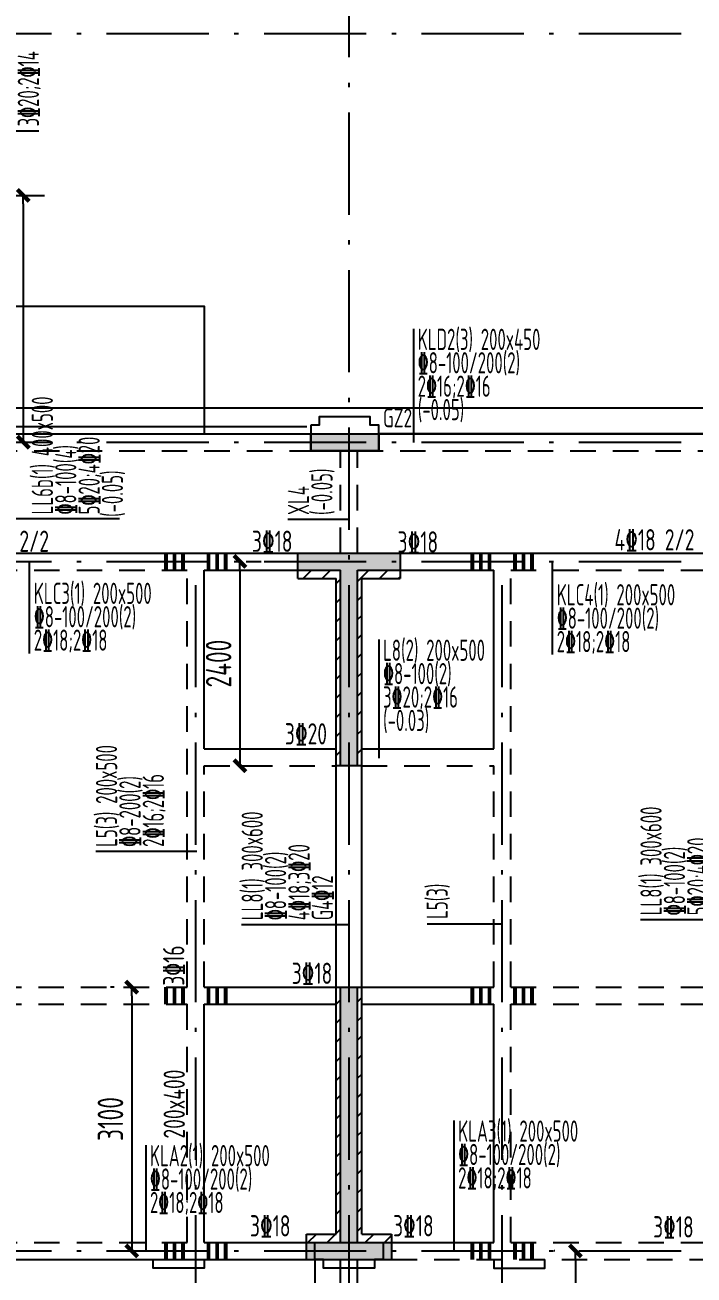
# Model space of a CAD drawing. Extents: x 580289 to 1106878, y -144605 to 78052.
# Drawn here: x 772405 to 780266, y -28555 to -13871 of the extents above; entities that cross this region are included whole.
import ezdxf

# ---------------------------------------------------------------- set-up
doc = ezdxf.new("R2010")
doc.units = 0
doc.header["$LTSCALE"] = 100
doc.linetypes.add('2', pattern=[18.5, 12, -3, 0.5, -3])
doc.linetypes.add('3', pattern=[5, 3, -2])
doc.layers.get('0').update_dxf_attribs({"linetype": 'CONTINUOUS'})
doc.layers.get('Defpoints').update_dxf_attribs({"linetype": 'CONTINUOUS'})
for name, color, linetype in [('COLU', 7, 'CONTINUOUS'), ('DIM', 3, 'CONTINUOUS'), ('HATCH', 254, 'CONTINUOUS'), ('WINDOW', 4, 'CONTINUOUS'), ('xj', 6, 'CONTINUOUS'), ('垂直标注', 2, 'CONTINUOUS'), ('构造柱', 7, 'CONTINUOUS'), ('梁', 4, 'CONTINUOUS'), ('梁原位标注', 7, 'CONTINUOUS'), ('梁虚线', 134, '3'), ('次梁箍筋', 1, 'CONTINUOUS'), ('水平标注', 2, 'CONTINUOUS'), ('网格', 253, '2')]:
    doc.layers.add(name, color=color, linetype=linetype)
doc.layers.add('建筑看线', color=75, linetype='CONTINUOUS', lineweight=15)
doc.styles.get("Standard").update_dxf_attribs({"font": 'tssdeng.shx', "width": 0.7, "bigfont": 'tssdchn.shx'})
doc.styles.add('TSSD_Dimension', font='Tssdeng.shx', dxfattribs={"width": 0.7, "bigfont": 'tssdchn.shx'})
doc.dimstyles.new('TSSD_100_100$0', dxfattribs={"dimtxt": 300, "dimasz": 100, "dimexe": 250, "dimexo": 250, "dimgap": 100, "dimtad": 1, "dimdec": 0, "dimzin": 0, "dimdsep": 46, "dimtxsty": 'TSSD_Dimension', "dimblk": '_TSDBK', "dimblk1": '_TSDBK', "dimblk2": '_TSDBK', "dimsah": 1, "dimcen": 0, "dimclrt": 7, "dimadec": 0, "dimazin": 0, "dimtfac": 1, "dimtdec": 0, "dimtix": 1, "dimtmove": 2, "dimatfit": 3, "dimldrblk": '_TSDBK', "dimfxl": 1, "dimtolj": 1, "dimtzin": 0, "dimarcsym": 0})

# ---------------------------------------------------------------- blocks, each defined once
blk = doc.blocks.new('_TSDBK')
blk.add_line((-1, 0), (0, 0))
at = {"const_width": 0.5}
blk.add_lwpolyline([(-0.7, -0.7), (0.7, 0.7)], dxfattribs=at)
blk = doc.blocks.new('*D1411')
at = {"layer": 'Defpoints', "color": 0}
for p in [(771812, -15873), (771812, -18772), (772384, -18772)]:
    blk.add_point(p, dxfattribs=at)
at = {"layer": 'DIM', "color": 0, "lineweight": -2}
for p, q in [((772062, -15873), (772634, -15873)), ((772384, -15973), (772384, -18672)), ((772062, -18772), (772634, -18772))]:
    blk.add_line(p, q, dxfattribs=at)
at = {"layer": 'DIM', "color": 0, "lineweight": -2, "xscale": 100, "yscale": 100, "zscale": 100}
for p, rotation in [((772384, -15873), 90), ((772384, -18772), 270)]:
    blk.add_blockref('_TSDBK', p, dxfattribs=dict(at, rotation=rotation))
at = {"layer": 'DIM', "color": 7, "insert": (772134, -17322), "char_height": 300, "attachment_point": 5, "rotation": 90, "style": 'TSSD_Dimension'}
blk.add_mtext('\\A1;2900', dxfattribs=at)
blk = doc.blocks.new('*D1416')
at = {"layer": 'Defpoints', "color": 0}
for p in [(778879, -28273), (778872, -30474), (778879, -30474)]:
    blk.add_point(p, dxfattribs=at)
at = {"layer": 'DIM', "color": 0, "lineweight": -2}
for p, q in [((778629, -28273), (778622, -28273)), ((778872, -28373), (778872, -30374)), ((778629, -30474), (778622, -30474))]:
    blk.add_line(p, q, dxfattribs=at)
at = {"layer": 'DIM', "color": 0, "lineweight": -2, "xscale": 100, "yscale": 100, "zscale": 100}
for p, rotation in [((778872, -28273), 90), ((778872, -30474), 270)]:
    blk.add_blockref('_TSDBK', p, dxfattribs=dict(at, rotation=rotation))
at = {"layer": 'DIM', "color": 7, "insert": (778622, -29373), "char_height": 300, "attachment_point": 5, "rotation": 90, "style": 'TSSD_Dimension'}
blk.add_mtext('\\A1;\\A1;2200', dxfattribs=at)
blk = doc.blocks.new('*D1423')
at = {"layer": 'Defpoints', "color": 0}
for p in [(773702, -25174), (773602, -28273), (773659, -28273)]:
    blk.add_point(p, dxfattribs=at)
at = {"layer": 'DIM', "color": 0, "lineweight": -2}
for p, q in [((773452, -25174), (773409, -25174)), ((773659, -25274), (773659, -28173)), ((773852, -28273), (773909, -28273))]:
    blk.add_line(p, q, dxfattribs=at)
at = {"layer": 'DIM', "color": 0, "lineweight": -2, "xscale": 100, "yscale": 100, "zscale": 100}
for p, rotation in [((773659, -25174), 90), ((773659, -28273), 270)]:
    blk.add_blockref('_TSDBK', p, dxfattribs=dict(at, rotation=rotation))
at = {"layer": 'DIM', "color": 7, "insert": (773409, -26723), "char_height": 300, "attachment_point": 5, "rotation": 90, "style": 'TSSD_Dimension'}
blk.add_mtext('\\A1;3100', dxfattribs=at)
blk = doc.blocks.new('*D1424')
at = {"layer": 'Defpoints', "color": 0}
for p in [(774755, -20173), (774665, -22574), (774930, -22574)]:
    blk.add_point(p, dxfattribs=at)
at = {"layer": 'DIM', "color": 0, "lineweight": -2}
for p, q in [((775005, -20173), (775180, -20173)), ((774930, -20273), (774930, -22474)), ((774915, -22574), (775180, -22574))]:
    blk.add_line(p, q, dxfattribs=at)
at = {"layer": 'DIM', "color": 0, "lineweight": -2, "xscale": 100, "yscale": 100, "zscale": 100}
for p, rotation in [((774930, -20173), 90), ((774930, -22574), 270)]:
    blk.add_blockref('_TSDBK', p, dxfattribs=dict(at, rotation=rotation))
at = {"layer": 'DIM', "color": 7, "insert": (774680, -21373), "char_height": 300, "attachment_point": 5, "rotation": 90, "style": 'TSSD_Dimension'}
blk.add_mtext('\\A1;2400', dxfattribs=at)

msp = doc.modelspace()

# ---------------------------------------------------------------- hatches: boundary and pattern name
at = {"layer": 'COLU'}
h = msp.add_hatch(dxfattribs=at)
h.set_pattern_fill('ANSI31', color=256, scale=50, style=0)
h.set_pattern_definition([(45, (468435.66, 91767.74), (-112.2532, 112.2532), [])])
h.paths.add_polyline_path([(808211.9, -14874), (808211.9, -14974), (809611.9, -14974), (809611.9, -15574), (809711.9, -15574), (809711.9, -14874)])
h.paths.add_polyline_path([(809711.9, -20074), (810311.9, -20074), (810311.9, -19374), (810211.9, -19374), (810211.9, -19974), (809611.9, -19974), (809611.9, -22974), (809011.9, -22974), (809011.9, -23074), (809711.9, -23074)])
h.paths.add_polyline_path([(805111.9, -22174), (805211.9, -22174), (805211.9, -20374), (805711.9, -20374), (805711.9, -20274), (805111.9, -20274)])
h.paths.add_polyline_path([(805311.9, -22474), (805311.9, -23274), (805411.9, -23274), (805411.9, -22374), (804911.9, -22374), (804911.9, -22474)])
h.paths.add_polyline_path([(809911.9, -28374), (809911.9, -27774), (809311.9, -27774), (809311.9, -28374)])
h.paths.add_polyline_path([(809311.9, -34374), (809311.9, -34974), (809911.9, -34974), (809911.9, -34374)])
h.paths.add_polyline_path([(805211.9, -34974), (805811.9, -34974), (805811.9, -34374), (805211.9, -34374)])
h.paths.add_polyline_path([(800111.9, -34374), (800111.9, -34974), (800711.9, -34974), (800711.9, -34374)])
h.paths.add_polyline_path([(800111.9, -25174), (800061.9, -25174), (800061.9, -28074), (799611.3, -28074), (799611.3, -28174), (800111.9, -28174)])
h.paths.add_polyline_path([(800361.9, -28074), (800361.9, -25174), (800311.9, -25174), (800311.9, -28174), (800811.9, -28174), (800811.9, -28074)])
h.paths.add_polyline_path([(795561.9, -28074), (795561.9, -25174), (795511.9, -25174), (795511.9, -28174), (795911.9, -28174), (795911.9, -28074)])
h.paths.add_polyline_path([(794911.9, -28074), (794911.9, -28174), (795311.9, -28174), (795311.9, -25174), (795261.9, -25174), (795261.9, -28074)])
h.paths.add_polyline_path([(790511.9, -25174), (790461.9, -25174), (790461.9, -28074), (790011.9, -28074), (790011.9, -28174), (790511.9, -28174)])
h.paths.add_polyline_path([(791211.9, -28174), (791211.9, -28074), (790761.9, -28074), (790761.9, -25174), (790711.9, -25174), (790711.9, -28174)])
h.paths.add_polyline_path([(786311.9, -28174), (786311.9, -28074), (785961.9, -28074), (785961.9, -25174), (785911.9, -25174), (785911.9, -28174)])
h.paths.add_polyline_path([(785711.9, -28174), (785711.9, -25174), (785661.9, -25174), (785661.9, -28074), (785311.9, -28074), (785311.9, -28174)])
h.paths.add_polyline_path([(780411.9, -28074), (780411.9, -28174), (780911.9, -28174), (780911.9, -25174), (780861.9, -25174), (780861.9, -28074)])
h.paths.add_polyline_path([(781161.9, -28074), (781161.9, -25174), (781111.9, -25174), (781111.9, -28174), (781611.9, -28174), (781611.9, -28074)])
h.paths.add_polyline_path([(776111.9, -28174), (776111.9, -25174), (776061.9, -25174), (776061.9, -28074), (775711.9, -28074), (775711.9, -28174)])
h.paths.add_polyline_path([(776361.9, -28074), (776361.9, -25174), (776311.9, -25174), (776311.9, -28174), (776711.9, -28174), (776711.9, -28074)])
h.paths.add_polyline_path([(771311.9, -28174), (771311.9, -25174), (771261.9, -25174), (771261.9, -28074), (770811.9, -28074), (770811.9, -28174)])
h.paths.add_polyline_path([(772011.9, -28174), (772011.9, -28074), (771561.9, -28074), (771561.9, -25174), (771511.9, -25174), (771511.9, -28174)])
h.paths.add_polyline_path([(770811.9, -20274), (770811.9, -20374), (771261.9, -20374), (771261.9, -22474), (771311.9, -22474), (771311.9, -20274)])
h.paths.add_polyline_path([(771511.9, -20274), (771511.9, -22474), (771561.9, -22474), (771561.9, -20374), (772011.9, -20374), (772011.9, -20274)])
h.paths.add_polyline_path([(775611.9, -20274), (775611.9, -20374), (776061.9, -20374), (776061.9, -22574), (776111.9, -22574), (776111.9, -20274)])
h.paths.add_polyline_path([(776811.9, -20374), (776811.9, -20274), (776311.9, -20274), (776311.9, -22574), (776361.9, -22574), (776361.9, -20374)])
h.paths.add_polyline_path([(781611.9, -20374), (781611.9, -20274), (781111.9, -20274), (781111.9, -22474), (781161.9, -22474), (781161.9, -20374)])
h.paths.add_polyline_path([(780411.9, -20274), (780411.9, -20374), (780861.9, -20374), (780861.9, -22474), (780911.9, -22474), (780911.9, -20274)])
h.paths.add_polyline_path([(784461.9, -20274), (784361.9, -20274), (784361.9, -20374), (785661.9, -20374), (785661.9, -22574), (785711.9, -22574), (785711.9, -20274)])
h.paths.add_polyline_path([(785911.9, -20274), (785911.9, -22574), (785961.9, -22574), (785961.9, -20374), (787261.9, -20374), (787261.9, -20274)])
h.paths.add_polyline_path([(791211.9, -20374), (791211.9, -20274), (790711.9, -20274), (790711.9, -22474), (790761.9, -22474), (790761.9, -20374)])
h.paths.add_polyline_path([(790511.9, -20274), (790011.9, -20274), (790011.9, -20374), (790461.9, -20374), (790461.9, -22474), (790511.9, -22474)])
h.paths.add_polyline_path([(796011.9, -20374), (796011.9, -20274), (795511.9, -20274), (795511.9, -22574), (795561.9, -22574), (795561.9, -20374)])
h.paths.add_polyline_path([(794811.9, -20274), (794811.9, -20374), (795261.9, -20374), (795261.9, -22574), (795311.9, -22574), (795311.9, -20274)])
h.paths.add_polyline_path([(800311.9, -22474), (800361.9, -22474), (800361.9, -20374), (800811.9, -20374), (800811.9, -20274), (800311.9, -20274)])
h.paths.add_polyline_path([(799611.9, -20274), (799611.9, -20374), (800061.9, -20374), (800061.9, -22474), (800111.9, -22474), (800111.9, -20274)])
h.paths.add_polyline_path([(761911.9, -14874), (761911.9, -15574), (762011.9, -15574), (762011.9, -14974), (763411.9, -14974), (763411.9, -14874)])
h.paths.add_polyline_path([(761411.9, -19974), (761411.9, -19374), (761311.9, -19374), (761311.9, -20074), (761911.9, -20074), (761911.9, -23074), (762611.9, -23074), (762611.9, -22974), (762011.9, -22974), (762011.9, -19974)])
h.paths.add_polyline_path([(766411.9, -22174), (766511.9, -22174), (766511.9, -20274), (765911.9, -20274), (765911.9, -20374), (766411.9, -20374)])
h.paths.add_polyline_path([(766211.9, -22374), (766211.9, -23274), (766311.9, -23274), (766311.9, -22474), (766711.9, -22474), (766711.9, -22374)])
at = {"layer": 'HATCH'}
h = msp.add_hatch(color=256, dxfattribs=at)
h.paths.add_polyline_path([(766411.9, -28374), (766411.9, -27674), (766011.9, -27674), (766011.9, -28374)])
h.paths.add_polyline_path([(761911.9, -17274), (761911.9, -16824), (761111.9, -16824), (761111.9, -17274)])
h.paths.add_polyline_path([(805211.9, -28374), (805211.9, -27674), (805611.9, -27674), (805611.9, -28374)])
h.paths.add_polyline_path([(809711.9, -17274), (809711.9, -16824), (810511.9, -16824), (810511.9, -17274)])
h.paths.add_polyline_path([(784361.9, -20074), (784361.9, -20274), (784461.9, -20274), (785711.9, -20274), (785711.9, -22574), (785911.9, -22574), (785911.9, -20274), (787261.9, -20274), (787261.9, -20074)])
h.paths.add_polyline_path([(765411.9, -14874), (765411.9, -14674), (765911.9, -14674), (765911.9, -13874), (766711.9, -13874), (766711.9, -14074), (766111.9, -14074), (766111.9, -14874)])
h.paths.add_polyline_path([(767911.9, -14074), (767911.9, -13874), (768711.9, -13874), (768711.9, -15774), (769111.9, -15774), (769111.9, -15974), (768511.9, -15974), (768511.9, -14074)])
h.paths.add_polyline_path([(761911.9, -15574), (761711.9, -15574), (761711.9, -14674), (763411.9, -14674), (763411.9, -14874), (761911.9, -14874)])
h.paths.add_polyline_path([(766211.9, -23274), (766011.9, -23274), (766011.9, -22174), (766511.9, -22174), (766511.9, -20274), (765912.6, -20274), (765912.6, -20074), (766711.9, -20074), (766711.9, -22374), (766211.9, -22374)])
h.paths.add_polyline_path([(761711.9, -23274), (761711.9, -20274), (761111.9, -20274), (761111.9, -19374), (761311.9, -19374), (761311.9, -20074), (761911.9, -20074), (761911.9, -23074), (762611.9, -23074), (762611.9, -23274)])
h.paths.add_polyline_path([(765911.9, -17074), (766111.9, -17074), (766111.9, -18674), (766811.9, -18674), (766811.9, -18874), (765911.9, -18874)])
h.paths.add_polyline_path([(771311.9, -18674), (771311.9, -15974), (770411.9, -15974), (770411.9, -15774), (771511.9, -15774), (771511.9, -18874), (770411.9, -18874), (770411.9, -18674)])
h.paths.add_polyline_path([(771511.9, -22574), (771311.9, -22574), (771311.9, -20274), (770811.9, -20274), (770811.9, -20074), (771511.9, -20074), (772011.9, -20074), (772011.9, -20274), (771511.9, -20274)])
h.paths.add_polyline_path([(775611.9, -20274), (775611.9, -20074), (776311.9, -20074), (776811.9, -20074), (776811.9, -20274), (776311.9, -20274), (776311.9, -22574), (776111.9, -22574), (776111.9, -20274)])
h.paths.add_polyline_path([(775711.9, -28374), (775711.9, -28174), (776111.9, -28174), (776111.9, -25174), (776311.9, -25174), (776311.9, -28174), (776711.9, -28174), (776711.9, -28374), (776111.9, -28374)])
h.paths.add_polyline_path([(806211.9, -14874), (806211.9, -14674), (805711.9, -14674), (805711.9, -13874), (804911.9, -13874), (804911.9, -14074), (805511.9, -14074), (805511.9, -14874)])
h.paths.add_polyline_path([(803711.9, -14074), (803711.9, -13874), (802911.9, -13874), (802911.9, -15774), (802511.9, -15774), (802511.9, -15974), (803111.9, -15974), (803111.9, -14074)])
h.paths.add_polyline_path([(805411.9, -23274), (805611.9, -23274), (805611.9, -22174), (805111.9, -22174), (805111.9, -20274), (805711.2, -20274), (805711.2, -20074), (804911.9, -20074), (804911.9, -22374), (805411.9, -22374)])
h.paths.add_polyline_path([(805711.9, -17074), (805511.9, -17074), (805511.9, -18674), (804811.9, -18674), (804811.9, -18874), (805711.9, -18874)])
h.paths.add_polyline_path([(809711.9, -15574), (809911.9, -15574), (809911.9, -14674), (808211.9, -14674), (808211.9, -14874), (809711.9, -14874)])
h.paths.add_polyline_path([(809911.9, -23274), (809911.9, -20274), (810511.9, -20274), (810511.9, -19374), (810311.9, -19374), (810311.9, -20074), (809711.9, -20074), (809711.9, -23074), (809011.9, -23074), (809011.9, -23274)])
h.paths.add_polyline_path([(800111.9, -22574), (800311.9, -22574), (800311.9, -20274), (800811.9, -20274), (800811.9, -20074), (800111.9, -20074), (799611.9, -20074), (799611.9, -20274), (800111.9, -20274)])
h.paths.add_polyline_path([(800311.9, -18674), (800311.9, -15974), (801211.9, -15974), (801211.9, -15774), (800111.9, -15774), (800111.9, -18874), (801211.9, -18874), (801211.9, -18674)])
h.paths.add_polyline_path([(790511.9, -22574), (790711.9, -22574), (790711.9, -20274), (791211.9, -20274), (791211.9, -20074), (790511.9, -20074), (790011.9, -20074), (790011.9, -20274), (790511.9, -20274)])
h.paths.add_polyline_path([(787161.9, -20074), (785711.9, -20074), (784461.9, -20074), (785911.9, -20074)], flags=0)
h.paths.add_polyline_path([(785711.9, -22574), (785911.9, -22574)], flags=17)
h.paths.add_polyline_path([(784461.9, -20274), (785711.9, -20274)], flags=0)
h.paths.add_polyline_path([(785711.9, -22574), (785711.9, -20274)], flags=17)
h.paths.add_polyline_path([(785911.9, -22574), (785911.9, -20274)], flags=17)
h.paths.add_polyline_path([(787161.9, -20274), (785911.9, -20274)], flags=0)
h.paths.add_polyline_path([(796011.9, -20274), (796011.9, -20074), (795311.9, -20074), (794811.9, -20074), (794811.9, -20274), (795311.9, -20274), (795311.9, -22574), (795511.9, -22574), (795511.9, -20274)])
h.paths.add_polyline_path([(781111.9, -22574), (780911.9, -22574), (780911.9, -20274), (780411.9, -20274), (780411.9, -20074), (781111.9, -20074), (781611.9, -20074), (781611.9, -20274), (781111.9, -20274)])
h.paths.add_polyline_path([(795911.9, -28374), (795911.9, -28174), (795511.9, -28174), (795511.9, -25174), (795311.9, -25174), (795311.9, -28174), (794911.9, -28174), (794911.9, -28374), (795511.9, -28374)])
edge = h.paths.add_edge_path(flags=16)
edge.add_line((787261.9, -20274), (787261.9, -20074))
edge.add_line((784361.9, -20074), (784361.9, -20274))
msp.add_hatch(color=256, dxfattribs=at).paths.add_polyline_path([(776561.9, -18674), (775761.9, -18674), (775761.9, -18874), (776561.9, -18874)])

# ---------------------------------------------------------------- linework, layer by layer
at = {"layer": 'COLU'}
for points in [[(775611.9, -20074), (776361.9, -20074)], [(775611.9, -20374), (775611.9, -20074)], [(775611.9, -20074), (776361.9, -20074)], [(775611.9, -20374), (775611.9, -20074)], [(775611.9, -20074), (776311.9, -20074)], [(775611.9, -20274), (775611.9, -20074)], [(776311.9, -20074), (776811.9, -20074)], [(776361.9, -20074), (776811.9, -20074)], [(776361.9, -20074), (776811.9, -20074)], [(776811.9, -20074), (776811.9, -20374)], [(776811.9, -20074), (776811.9, -20374)], [(776811.9, -20074), (776811.9, -20274)], [(775611.9, -20274), (776111.9, -20274)], [(775611.9, -20374), (776061.9, -20374)], [(775611.9, -20374), (776061.9, -20374)], [(776061.9, -22574), (776061.9, -20374)], [(776061.9, -22574), (776061.9, -20374)], [(776111.9, -22574), (776111.9, -20274)], [(776311.9, -20274), (776811.9, -20274)], [(776311.9, -22574), (776311.9, -20274)], [(776361.9, -20374), (776811.9, -20374)], [(776361.9, -22574), (776361.9, -20374)], [(776361.9, -20374), (776811.9, -20374)], [(776361.9, -22574), (776361.9, -20374)], [(776361.9, -22574), (776061.9, -22574)], [(776361.9, -22574), (776061.9, -22574)], [(776311.9, -22574), (776111.9, -22574)], [(776061.9, -28074), (776061.9, -25174)], [(776061.9, -25174), (776361.9, -25174)], [(776061.9, -28074), (776061.9, -25174)], [(776061.9, -25174), (776361.9, -25174)], [(776111.9, -28174), (776111.9, -25174)], [(776111.9, -25174), (776311.9, -25174)], [(776311.9, -28174), (776311.9, -25174)], [(776361.9, -28074), (776361.9, -25174)], [(776361.9, -28074), (776361.9, -25174)], [(775711.9, -28074), (776061.9, -28074)], [(775711.9, -28374), (775711.9, -28074)], [(775711.9, -28074), (776061.9, -28074)], [(775711.9, -28374), (775711.9, -28074)], [(775711.9, -28174), (776111.9, -28174)], [(775711.9, -28374), (775711.9, -28174)], [(776311.9, -28174), (776711.9, -28174)], [(776361.9, -28074), (776711.9, -28074)], [(776361.9, -28074), (776711.9, -28074)], [(776711.9, -28074), (776711.9, -28374)], [(776711.9, -28074), (776711.9, -28374)], [(776711.9, -28174), (776711.9, -28374)], [(775711.9, -28374), (776061.9, -28374)], [(775711.9, -28374), (776061.9, -28374)], [(775711.9, -28374), (776111.9, -28374)], [(776061.9, -28374), (776711.9, -28374)], [(776061.9, -28374), (776711.9, -28374)], [(776111.9, -28374), (776711.9, -28374)]]:
    msp.add_lwpolyline(points, dxfattribs=at)
at = {"layer": 'WINDOW'}
for points in [[(771511.9, -17174), (774511.9, -17174), (774511.9, -18674)], [(771511.9, -17175.3), (774511.9, -17175.3), (774511.9, -18675.4)]]:
    msp.add_lwpolyline(points, dxfattribs=at)
at = {"layer": 'xj'}
for p, q in [((775716.4, -18593), (771466.4, -18593)), ((780811.9, -18674), (776561.9, -18674))]:
    msp.add_line(p, q, dxfattribs=at)
for points in [[(782161.9, -18374), (771811.9, -18374), (771811.9, -16174), (771811.9, -16174)], [(771511.9, -17175.3), (774511.9, -17175.3), (774511.9, -18675.4)], [(774511.9, -28374), (774511.9, -28474), (773911.9, -28474), (773911.9, -28474), (773911.9, -28374)], [(775811.9, -28374), (775811.9, -30774), (781411.9, -30774), (781411.9, -28474)], [(777911.9, -28374), (777911.9, -28474), (778511.9, -28474), (778511.9, -28474), (778511.9, -28374)]]:
    msp.add_lwpolyline(points, dxfattribs=at)
for points in [[(775761.9, -18574), (775761.9, -18874), (776561.9, -18874), (776561.9, -18574), (776461.9, -18574), (776461.9, -18474), (775861.9, -18474), (775861.9, -18574)], [(775811.9, -28174), (776611.9, -28174), (776611.9, -28374), (776511.9, -28374), (776511.9, -28474), (775911.9, -28474), (775911.9, -28374), (775811.9, -28374)]]:
    msp.add_lwpolyline(points, close=True, dxfattribs=at)
at = {"layer": '垂直标注'}
for p, q in [((771410, -15112.6), (772565.9, -15112.6)), ((773515.1, -19670.7), (771311.9, -19670.7)), ((775493.4, -19677.7), (776211.9, -19677.7)), ((773237.8, -23576.4), (774422.5, -23576.4)), ((774949.7, -24437.6), (776213.2, -24437.6)), ((778011.9, -24434), (777130.6, -24434)), ((779635.8, -24379.8), (781011.9, -24379.8))]:
    msp.add_line(p, q, dxfattribs=at)
at = {"layer": '建筑看线'}
msp.add_lwpolyline([(782161.9, -18374), (771811.9, -18374)], dxfattribs=at)
at = {"layer": '构造柱'}
msp.add_lwpolyline([(775761.9, -18674), (776561.9, -18674), (776561.9, -18874), (775761.9, -18874)], close=True, dxfattribs=at)
msp.add_lwpolyline([(775761.9, -18674), (776561.9, -18674), (776561.9, -18874), (775761.9, -18874)], close=True, dxfattribs=at)
at = {"layer": '梁'}
for p, q in [((771511.9, -18674), (776211.9, -18674)), ((776211.9, -18674), (781011.9, -18674)), ((772011.9, -20074), (774411.9, -20074)), ((774411.9, -20074), (775611.9, -20074)), ((776811.9, -20074), (778011.9, -20074)), ((778011.9, -20074), (780411.9, -20074)), ((774511.9, -20274), (775611.9, -20274)), ((774511.9, -22374), (774511.9, -20274)), ((776811.9, -20274), (777911.9, -20274)), ((777911.9, -22374), (777911.9, -20274)), ((774511.9, -22374), (776061.9, -22374)), ((776361.9, -22374), (777911.9, -22374)), ((776061.9, -25174), (776061.9, -22574)), ((776361.9, -25174), (776361.9, -22574)), ((774511.9, -25174), (776061.9, -25174)), ((776361.9, -25174), (777911.9, -25174)), ((774511.9, -25374), (776061.9, -25374)), ((774511.9, -28174), (774511.9, -25374)), ((776361.9, -25374), (777911.9, -25374)), ((777911.9, -28174), (777911.9, -25374)), ((774511.9, -28174), (775711.9, -28174)), ((776711.9, -28174), (777911.9, -28174)), ((772011.9, -28374), (775711.9, -28374)), ((776111.9, -30474), (776111.9, -28374)), ((776311.9, -30274), (776311.9, -28374))]:
    msp.add_line(p, q, dxfattribs=at)
at = {"layer": '梁虚线'}
for p, q in [((771511.9, -18874), (776111.9, -18874)), ((776111.9, -20074), (776111.9, -18874)), ((776311.9, -18874), (780911.9, -18874)), ((776311.9, -20074), (776311.9, -18874)), ((772011.9, -20274), (774311.9, -20274)), ((774311.9, -25174), (774311.9, -20274)), ((778111.9, -25174), (778111.9, -20274)), ((778111.9, -20274), (780411.9, -20274)), ((774511.9, -22574), (776061.9, -22574)), ((774511.9, -25174), (774511.9, -22574)), ((776361.9, -22574), (777911.9, -22574)), ((777911.9, -25174), (777911.9, -22574)), ((771561.9, -25174), (774311.9, -25174)), ((778111.9, -25174), (780861.9, -25174)), ((771561.9, -25374), (774311.9, -25374)), ((774311.9, -28174), (774311.9, -25374)), ((778111.9, -25374), (780861.9, -25374)), ((778111.9, -28174), (778111.9, -25374)), ((772011.9, -28174), (774311.9, -28174)), ((778111.9, -28174), (780411.9, -28174)), ((776711.9, -28374), (780411.9, -28374))]:
    msp.add_line(p, q, dxfattribs=at)
at = {"layer": '次梁箍筋', "const_width": 44.9}
for points in [[(774061.9, -20074), (774061.9, -20274)], [(774161.9, -20074), (774161.9, -20274)], [(774261.9, -20074), (774261.9, -20274)], [(774561.9, -20074), (774561.9, -20274)], [(774661.9, -20074), (774661.9, -20274)], [(774761.9, -20074), (774761.9, -20274)], [(777661.9, -20074), (777661.9, -20274)], [(777761.9, -20074), (777761.9, -20274)], [(777861.9, -20074), (777861.9, -20274)], [(778161.9, -20074), (778161.9, -20274)], [(778261.9, -20074), (778261.9, -20274)], [(778361.9, -20074), (778361.9, -20274)], [(774061.9, -25174), (774061.9, -25374)], [(774161.9, -25174), (774161.9, -25374)], [(774261.9, -25174), (774261.9, -25374)], [(774561.9, -25174), (774561.9, -25374)], [(774661.9, -25174), (774661.9, -25374)], [(774761.9, -25174), (774761.9, -25374)], [(777661.9, -25174), (777661.9, -25374)], [(777761.9, -25174), (777761.9, -25374)], [(777861.9, -25174), (777861.9, -25374)], [(778161.9, -25174), (778161.9, -25374)], [(778261.9, -25174), (778261.9, -25374)], [(778361.9, -25174), (778361.9, -25374)], [(774061.9, -28174), (774061.9, -28374)], [(774161.9, -28174), (774161.9, -28374)], [(774261.9, -28174), (774261.9, -28374)], [(774561.9, -28174), (774561.9, -28374)], [(774661.9, -28174), (774661.9, -28374)], [(774761.9, -28174), (774761.9, -28374)], [(777661.9, -28174), (777661.9, -28374)], [(777761.9, -28174), (777761.9, -28374)], [(777861.9, -28174), (777861.9, -28374)], [(778161.9, -28174), (778161.9, -28374)], [(778261.9, -28174), (778261.9, -28374)], [(778361.9, -28174), (778361.9, -28374)]]:
    msp.add_lwpolyline(points, dxfattribs=at)
at = {"layer": '水平标注'}
for p, q in [((776969.5, -17439.1), (776969.5, -18774)), ((772458.4, -21252.7), (772458.4, -20174)), ((778602.9, -21265.3), (778602.9, -20174)), ((776562.1, -21090.8), (776562.1, -22484.7)), ((777444.2, -26739.8), (777444.2, -28274)), ((773822.9, -27028.3), (773822.9, -28274))]:
    msp.add_line(p, q, dxfattribs=at)
at = {"layer": '网格'}
for p, q in [((776211.9, -36450.6), (776211.9, -11776.9)), ((760414.3, -13972.7), (811209.5, -13972.7)), ((760414.3, -18771.3), (811209.5, -18772.6)), ((760414.3, -20172.6), (811209.5, -20172.6)), ((774411.9, -36450.6), (774411.9, -20172.6)), ((778011.9, -36450.6), (778011.9, -20172.6)), ((760414.3, -28272.6), (811209.5, -28272.6))]:
    msp.add_line(p, q, dxfattribs=at)

# ---------------------------------------------------------------- texts
at = {"layer": '垂直标注', "width": 0.6}
for s, p in [('3%%13220;2%%13214', (772569.4, -15062.6)), ('LL6b(1) 400x500', (772733.6, -19620.7)), ('5\x8420;4\x8420', (773283.6, -19620.7)), ('\x848-100(4)', (773008.6, -19620.7)), ('(-0.05)', (773557.5, -19650.1)), ('(-0.05)', (776018.4, -19627.7)), ('XL4', (775743.4, -19627.7)), ('L5(3) 200x500', (773487.8, -23526.4)), ('\x848-200(2)', (773762.8, -23526.4)), ('2%%13216;2%%13216', (774037.8, -23526.4)), ('LL8(1) 300x600', (775199.7, -24387.6)), ('LL8(1) 300x600', (779885.8, -24329.8)), ('5\x8420;4\x8420', (780435.8, -24329.8)), ('\x848-100(2)', (775474.7, -24387.6)), ('4\x8418;3\x8420', (775749.7, -24387.6)), ('\x848-100(2)', (780160.8, -24329.8)), ('G4\x8412', (776024.7, -24387.6)), ('L5(3)', (777373.1, -24372.7))]:
    msp.add_text(s, height=250, rotation=90, dxfattribs=at).set_placement(p)
at = {"layer": '构造柱', "width": 0.7}
msp.add_text('GZ2', height=220, dxfattribs=at).set_placement((776612.4, -18597))
at = {"layer": '梁原位标注', "width": 0.7}
for s, p in [('4\x8418 2/2', (771747.7, -20060.5)), ('3\x8418', (775071, -20060.8)), ('3\x8418', (776782, -20069.3)), ('4\x8418 2/2', (779331.3, -20043.6)), ('3\x8420', (775458.1, -22323)), ('3\x8418', (775538.8, -25136.1)), ('3\x8418', (775047.8, -28102.7)), ('3\x8418', (776729.9, -28101.9)), ('3\x8418', (779785.2, -28114.9))]:
    msp.add_text(s, height=250, dxfattribs=at).set_placement(p)
for s, p in [('3\x8416', (774276.5, -25155.9)), ('200x400', (774283.3, -26952.6))]:
    msp.add_text(s, height=250, rotation=90, dxfattribs=at).set_placement(p)
at = {"layer": '水平标注', "width": 0.6}
for s, p in [('KLD2(3) 200x450', (777019.5, -17689.1)), ('\x848-100/200(2)', (777019.5, -17964.1)), ('2\x8416;2\x8416', (777019.5, -18239.1)), ('(-0.05)', (777019.5, -18514.1)), ('KLC3(1) 200x500', (772508.4, -20672.5)), ('KLC4(1) 200x500', (778652.9, -20689.2)), ('\x848-100/200(2)', (772508.4, -20947.5)), ('\x848-100/200(2)', (778652.9, -20964.2)), ('2\x8418;2\x8418', (772508.4, -21222.5)), ('2\x8418;2\x8418', (778652.9, -21239.2)), ('L8(2) 200x500', (776612.1, -21340.8)), ('%%1328-100(2)', (776612.1, -21615.8)), ('3%%13220;2%%13216', (776612.1, -21890.8)), ('(-0.03)', (776612.1, -22165.8)), ('KLA3(1) 200x500', (777494.2, -26989.8)), ('KLA2(1) 200x500', (773872.9, -27278.3)), ('\x848-100/200(2)', (777494.2, -27264.8)), ('\x848-100/200(2)', (773872.9, -27553.3)), ('2\x8418;2\x8418', (777494.2, -27539.8)), ('2\x8418;2\x8418', (773872.9, -27828.3))]:
    msp.add_text(s, height=250, dxfattribs=at).set_placement(p)

# ---------------------------------------------------------------- dimensions: what is measured, and where the dimension line sits
at = {"layer": 'DIM'}
for base, p1, p2, text, picture, middle in [((772384, -18771.6), (771811.9, -15872.7), (771811.8, -18771.6), '2900', '*D1411', (772134, -17322.2)), ((774930, -22574), (774755.3, -20172.6), (774665.5, -22574), '2400', '*D1424', (774680, -21373.3)), ((773658.5, -28272.6), (773701.7, -25174), (773601.9, -28272.6), '3100', '*D1423', (773408.5, -26723.3)), ((778872.3, -30474), (778879.5, -28272.6), (778879.5, -30474), '\\A1;2200', '*D1416', (778622.3, -29373.3))]:
    dim = msp.add_linear_dim(base=base, p1=p1, p2=p2, angle=90, text=text, dimstyle='TSSD_100_100$0', dxfattribs=at)
    dim.commit()
    dim.dimension.update_dxf_attribs({"geometry": picture, "text_midpoint": middle})

doc.saveas('drawing.dxf')
